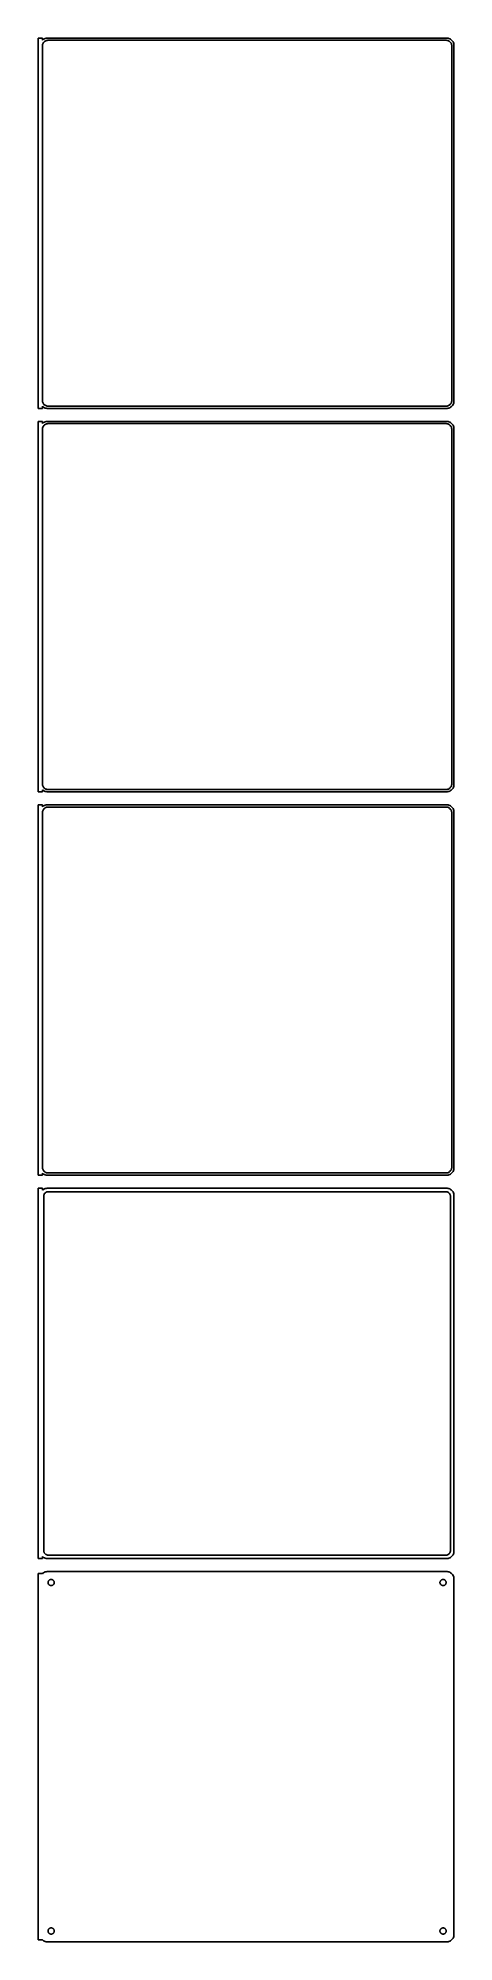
# Model space of a CAD drawing. Header units: metres. Extents: x -144 to 142, y 1193 to 2503.
import ezdxf

# ---------------------------------------------------------------- set-up
doc = ezdxf.new("R2010")
doc.units = ezdxf.units.M

msp = doc.modelspace()

# ---------------------------------------------------------------- linework, layer by layer
for p, q in [((-141, 2503.49), (-144, 2503.49)), ((-144, 2503.49), (-144, 2248.51)), ((-141, 2502.06), (-141, 2503.49)), ((-140.687, 2502.35), (-141, 2502.06)), ((-141, 2498), (-140.968, 2498.5)), ((-141, 2254), (-141, 2498)), ((-140.968, 2498.5), (-140.874, 2498.99)), ((-140.874, 2498.99), (-140.719, 2499.47)), ((-140.719, 2499.47), (-140.505, 2499.93)), ((-140.179, 2502.72), (-140.687, 2502.35)), ((-140.505, 2499.93), (-140.236, 2500.35)), ((-140.236, 2500.35), (-139.916, 2500.74)), ((-139.629, 2503.02), (-140.179, 2502.72)), ((-139.916, 2500.74), (-139.55, 2501.08)), ((-139.045, 2503.26), (-139.629, 2503.02)), ((-139.55, 2501.08), (-139.143, 2501.38)), ((-139.143, 2501.38), (-138.703, 2501.62)), ((-138.437, 2503.41), (-139.045, 2503.26)), ((-138.703, 2501.62), (-138.236, 2501.8)), ((-137.814, 2503.49), (-138.437, 2503.41)), ((-138.236, 2501.8), (-137.75, 2501.93)), ((137.814, 2503.49), (-137.814, 2503.49)), ((-137.75, 2501.93), (-137.251, 2501.99)), ((-137.251, 2501.99), (137.251, 2501.99)), ((137.251, 2501.99), (137.75, 2501.93)), ((137.75, 2501.93), (138.236, 2501.8)), ((138.437, 2503.41), (137.814, 2503.49)), ((138.236, 2501.8), (138.703, 2501.62)), ((139.045, 2503.26), (138.437, 2503.41)), ((138.703, 2501.62), (139.143, 2501.38)), ((139.629, 2503.02), (139.045, 2503.26)), ((139.143, 2501.38), (139.55, 2501.08)), ((139.55, 2501.08), (139.916, 2500.74)), ((140.179, 2502.72), (139.629, 2503.02)), ((139.916, 2500.74), (140.236, 2500.35)), ((140.687, 2502.35), (140.179, 2502.72)), ((140.236, 2500.35), (140.505, 2499.93)), ((140.505, 2499.93), (140.719, 2499.47)), ((141.145, 2501.92), (140.687, 2502.35)), ((140.719, 2499.47), (140.874, 2498.99)), ((140.874, 2498.99), (140.968, 2498.5)), ((140.968, 2498.5), (141, 2498)), ((141, 2498), (141, 2254)), ((141.545, 2501.44), (141.145, 2501.92)), ((141.882, 2500.91), (141.545, 2501.44)), ((142.149, 2500.34), (141.882, 2500.91)), ((142.343, 2499.74), (142.149, 2500.34)), ((142.461, 2499.13), (142.343, 2499.74)), ((142.5, 2498.5), (142.461, 2499.13)), ((142.5, 2253.5), (142.5, 2498.5)), ((-144, 2248.51), (-141, 2248.51)), ((-140.968, 2253.5), (-141, 2254)), ((-141, 2249.94), (-140.687, 2249.65)), ((-141, 2248.51), (-141, 2249.94)), ((-140.874, 2253.01), (-140.968, 2253.5)), ((-140.719, 2252.53), (-140.874, 2253.01)), ((-140.505, 2252.07), (-140.719, 2252.53)), ((-140.687, 2249.65), (-140.179, 2249.28)), ((-140.236, 2251.65), (-140.505, 2252.07)), ((-139.916, 2251.26), (-140.236, 2251.65)), ((-140.179, 2249.28), (-139.629, 2248.98)), ((-139.55, 2250.92), (-139.916, 2251.26)), ((-139.629, 2248.98), (-139.045, 2248.74)), ((-139.143, 2250.62), (-139.55, 2250.92)), ((-138.703, 2250.38), (-139.143, 2250.62)), ((-139.045, 2248.74), (-138.437, 2248.59)), ((-138.236, 2250.2), (-138.703, 2250.38)), ((-138.437, 2248.59), (-137.814, 2248.51)), ((-137.75, 2250.07), (-138.236, 2250.2)), ((-137.814, 2248.51), (137.814, 2248.51)), ((-137.251, 2250.01), (-137.75, 2250.07)), ((137.251, 2250.01), (-137.251, 2250.01)), ((137.75, 2250.07), (137.251, 2250.01)), ((138.236, 2250.2), (137.75, 2250.07)), ((137.814, 2248.51), (138.437, 2248.59)), ((138.703, 2250.38), (138.236, 2250.2)), ((138.437, 2248.59), (139.045, 2248.74)), ((139.143, 2250.62), (138.703, 2250.38)), ((139.045, 2248.74), (139.629, 2248.98)), ((139.55, 2250.92), (139.143, 2250.62)), ((139.916, 2251.26), (139.55, 2250.92)), ((139.629, 2248.98), (140.179, 2249.28)), ((140.236, 2251.65), (139.916, 2251.26)), ((140.179, 2249.28), (140.687, 2249.65)), ((140.505, 2252.07), (140.236, 2251.65)), ((140.719, 2252.53), (140.505, 2252.07)), ((140.687, 2249.65), (141.145, 2250.08)), ((140.874, 2253.01), (140.719, 2252.53)), ((140.968, 2253.5), (140.874, 2253.01)), ((141, 2254), (140.968, 2253.5)), ((141.145, 2250.08), (141.545, 2250.56)), ((141.545, 2250.56), (141.882, 2251.09)), ((141.882, 2251.09), (142.149, 2251.66)), ((142.149, 2251.66), (142.343, 2252.26)), ((142.343, 2252.26), (142.461, 2252.87)), ((142.461, 2252.87), (142.5, 2253.5)), ((-141, 2239.49), (-144, 2239.49)), ((-144, 2239.49), (-144, 1984.51)), ((-141, 2238.06), (-141, 2239.49)), ((-140.687, 2238.35), (-141, 2238.06)), ((-141, 2234), (-140.968, 2234.5)), ((-141, 1990), (-141, 2234)), ((-140.968, 2234.5), (-140.874, 2234.99)), ((-140.874, 2234.99), (-140.719, 2235.47)), ((-140.719, 2235.47), (-140.505, 2235.93)), ((-140.179, 2238.72), (-140.687, 2238.35)), ((-140.505, 2235.93), (-140.236, 2236.35)), ((-140.236, 2236.35), (-139.916, 2236.74)), ((-139.629, 2239.02), (-140.179, 2238.72)), ((-139.916, 2236.74), (-139.55, 2237.08)), ((-139.045, 2239.26), (-139.629, 2239.02)), ((-139.55, 2237.08), (-139.143, 2237.38)), ((-139.143, 2237.38), (-138.703, 2237.62)), ((-138.437, 2239.41), (-139.045, 2239.26)), ((-138.703, 2237.62), (-138.236, 2237.8)), ((-137.814, 2239.49), (-138.437, 2239.41)), ((-138.236, 2237.8), (-137.75, 2237.93)), ((137.814, 2239.49), (-137.814, 2239.49)), ((-137.75, 2237.93), (-137.251, 2237.99)), ((-137.251, 2237.99), (137.251, 2237.99)), ((137.251, 2237.99), (137.75, 2237.93)), ((137.75, 2237.93), (138.236, 2237.8)), ((138.437, 2239.41), (137.814, 2239.49)), ((138.236, 2237.8), (138.703, 2237.62)), ((139.045, 2239.26), (138.437, 2239.41)), ((138.703, 2237.62), (139.143, 2237.38)), ((139.629, 2239.02), (139.045, 2239.26)), ((139.143, 2237.38), (139.55, 2237.08)), ((139.55, 2237.08), (139.916, 2236.74)), ((140.179, 2238.72), (139.629, 2239.02)), ((139.916, 2236.74), (140.236, 2236.35)), ((140.687, 2238.35), (140.179, 2238.72)), ((140.236, 2236.35), (140.505, 2235.93)), ((140.505, 2235.93), (140.719, 2235.47)), ((141.145, 2237.92), (140.687, 2238.35)), ((140.719, 2235.47), (140.874, 2234.99)), ((140.874, 2234.99), (140.968, 2234.5)), ((140.968, 2234.5), (141, 2234)), ((141, 2234), (141, 1990)), ((141.545, 2237.44), (141.145, 2237.92)), ((141.882, 2236.91), (141.545, 2237.44)), ((142.149, 2236.34), (141.882, 2236.91)), ((142.343, 2235.74), (142.149, 2236.34)), ((142.461, 2235.13), (142.343, 2235.74)), ((142.5, 2234.5), (142.461, 2235.13)), ((142.5, 1989.5), (142.5, 2234.5)), ((-144, 1984.51), (-141, 1984.51)), ((-140.968, 1989.5), (-141, 1990)), ((-141, 1985.94), (-140.687, 1985.65)), ((-141, 1984.51), (-141, 1985.94)), ((-140.874, 1989.01), (-140.968, 1989.5)), ((-140.719, 1988.53), (-140.874, 1989.01)), ((-140.505, 1988.07), (-140.719, 1988.53)), ((-140.687, 1985.65), (-140.179, 1985.28)), ((-140.236, 1987.65), (-140.505, 1988.07)), ((-139.916, 1987.26), (-140.236, 1987.65)), ((-140.179, 1985.28), (-139.629, 1984.98)), ((-139.55, 1986.92), (-139.916, 1987.26)), ((-139.629, 1984.98), (-139.045, 1984.74)), ((-139.143, 1986.62), (-139.55, 1986.92)), ((-138.703, 1986.38), (-139.143, 1986.62)), ((-139.045, 1984.74), (-138.437, 1984.59)), ((-138.236, 1986.2), (-138.703, 1986.38)), ((-138.437, 1984.59), (-137.814, 1984.51)), ((-137.75, 1986.07), (-138.236, 1986.2)), ((-137.814, 1984.51), (137.814, 1984.51)), ((-137.251, 1986.01), (-137.75, 1986.07)), ((137.251, 1986.01), (-137.251, 1986.01)), ((137.75, 1986.07), (137.251, 1986.01)), ((138.236, 1986.2), (137.75, 1986.07)), ((137.814, 1984.51), (138.437, 1984.59)), ((138.703, 1986.38), (138.236, 1986.2)), ((138.437, 1984.59), (139.045, 1984.74)), ((139.143, 1986.62), (138.703, 1986.38)), ((139.045, 1984.74), (139.629, 1984.98)), ((139.55, 1986.92), (139.143, 1986.62)), ((139.916, 1987.26), (139.55, 1986.92)), ((139.629, 1984.98), (140.179, 1985.28)), ((140.236, 1987.65), (139.916, 1987.26)), ((140.179, 1985.28), (140.687, 1985.65)), ((140.505, 1988.07), (140.236, 1987.65)), ((140.719, 1988.53), (140.505, 1988.07)), ((140.687, 1985.65), (141.145, 1986.08)), ((140.874, 1989.01), (140.719, 1988.53)), ((140.968, 1989.5), (140.874, 1989.01)), ((141, 1990), (140.968, 1989.5)), ((141.145, 1986.08), (141.545, 1986.56)), ((141.545, 1986.56), (141.882, 1987.09)), ((141.882, 1987.09), (142.149, 1987.66)), ((142.149, 1987.66), (142.343, 1988.26)), ((142.343, 1988.26), (142.461, 1988.87)), ((142.461, 1988.87), (142.5, 1989.5)), ((-141, 1975.49), (-144, 1975.49)), ((-144, 1975.49), (-144, 1720.51)), ((-141, 1974.06), (-141, 1975.49)), ((-140.687, 1974.35), (-141, 1974.06)), ((-141, 1970), (-140.968, 1970.5)), ((-141, 1726), (-141, 1970)), ((-140.968, 1970.5), (-140.874, 1970.99)), ((-140.874, 1970.99), (-140.719, 1971.47)), ((-140.719, 1971.47), (-140.505, 1971.93)), ((-140.179, 1974.72), (-140.687, 1974.35)), ((-140.505, 1971.93), (-140.236, 1972.35)), ((-140.236, 1972.35), (-139.916, 1972.74)), ((-139.629, 1975.02), (-140.179, 1974.72)), ((-139.916, 1972.74), (-139.55, 1973.08)), ((-139.045, 1975.26), (-139.629, 1975.02)), ((-139.55, 1973.08), (-139.143, 1973.38)), ((-139.143, 1973.38), (-138.703, 1973.62)), ((-138.437, 1975.41), (-139.045, 1975.26)), ((-138.703, 1973.62), (-138.236, 1973.8)), ((-137.814, 1975.49), (-138.437, 1975.41)), ((-138.236, 1973.8), (-137.75, 1973.93)), ((137.814, 1975.49), (-137.814, 1975.49)), ((-137.75, 1973.93), (-137.251, 1973.99)), ((-137.251, 1973.99), (137.251, 1973.99)), ((137.251, 1973.99), (137.75, 1973.93)), ((137.75, 1973.93), (138.236, 1973.8)), ((138.437, 1975.41), (137.814, 1975.49)), ((138.236, 1973.8), (138.703, 1973.62)), ((139.045, 1975.26), (138.437, 1975.41)), ((138.703, 1973.62), (139.143, 1973.38)), ((139.629, 1975.02), (139.045, 1975.26)), ((139.143, 1973.38), (139.55, 1973.08)), ((139.55, 1973.08), (139.916, 1972.74)), ((140.179, 1974.72), (139.629, 1975.02)), ((139.916, 1972.74), (140.236, 1972.35)), ((140.687, 1974.35), (140.179, 1974.72)), ((140.236, 1972.35), (140.505, 1971.93)), ((140.505, 1971.93), (140.719, 1971.47)), ((141.145, 1973.92), (140.687, 1974.35)), ((140.719, 1971.47), (140.874, 1970.99)), ((140.874, 1970.99), (140.968, 1970.5)), ((140.968, 1970.5), (141, 1970)), ((141, 1970), (141, 1726)), ((141.545, 1973.44), (141.145, 1973.92)), ((141.882, 1972.91), (141.545, 1973.44)), ((142.149, 1972.34), (141.882, 1972.91)), ((142.343, 1971.74), (142.149, 1972.34)), ((142.461, 1971.13), (142.343, 1971.74)), ((142.5, 1970.5), (142.461, 1971.13)), ((142.5, 1725.5), (142.5, 1970.5)), ((-144, 1720.51), (-141, 1720.51)), ((-140.968, 1725.5), (-141, 1726)), ((-141, 1721.94), (-140.687, 1721.65)), ((-141, 1720.51), (-141, 1721.94)), ((-140.874, 1725.01), (-140.968, 1725.5)), ((-140.719, 1724.53), (-140.874, 1725.01)), ((-140.505, 1724.07), (-140.719, 1724.53)), ((-140.687, 1721.65), (-140.179, 1721.28)), ((-140.236, 1723.65), (-140.505, 1724.07)), ((-139.916, 1723.26), (-140.236, 1723.65)), ((-140.179, 1721.28), (-139.629, 1720.98)), ((-139.55, 1722.92), (-139.916, 1723.26)), ((-139.629, 1720.98), (-139.045, 1720.74)), ((-139.143, 1722.62), (-139.55, 1722.92)), ((-138.703, 1722.38), (-139.143, 1722.62)), ((-139.045, 1720.74), (-138.437, 1720.59)), ((-138.236, 1722.2), (-138.703, 1722.38)), ((-138.437, 1720.59), (-137.814, 1720.51)), ((-137.75, 1722.07), (-138.236, 1722.2)), ((-137.814, 1720.51), (137.814, 1720.51)), ((-137.251, 1722.01), (-137.75, 1722.07)), ((137.251, 1722.01), (-137.251, 1722.01)), ((137.75, 1722.07), (137.251, 1722.01)), ((138.236, 1722.2), (137.75, 1722.07)), ((137.814, 1720.51), (138.437, 1720.59)), ((138.703, 1722.38), (138.236, 1722.2)), ((138.437, 1720.59), (139.045, 1720.74)), ((139.143, 1722.62), (138.703, 1722.38)), ((139.045, 1720.74), (139.629, 1720.98)), ((139.55, 1722.92), (139.143, 1722.62)), ((139.916, 1723.26), (139.55, 1722.92)), ((139.629, 1720.98), (140.179, 1721.28)), ((140.236, 1723.65), (139.916, 1723.26)), ((140.179, 1721.28), (140.687, 1721.65)), ((140.505, 1724.07), (140.236, 1723.65)), ((140.719, 1724.53), (140.505, 1724.07)), ((140.687, 1721.65), (141.145, 1722.08)), ((140.874, 1725.01), (140.719, 1724.53)), ((140.968, 1725.5), (140.874, 1725.01)), ((141, 1726), (140.968, 1725.5)), ((141.145, 1722.08), (141.545, 1722.56)), ((141.545, 1722.56), (141.882, 1723.09)), ((141.882, 1723.09), (142.149, 1723.66)), ((142.149, 1723.66), (142.343, 1724.26)), ((142.343, 1724.26), (142.461, 1724.87)), ((142.461, 1724.87), (142.5, 1725.5)), ((-141, 1711.48), (-144, 1711.48)), ((-144, 1711.48), (-144, 1456.52)), ((-141, 1710.06), (-141, 1711.48)), ((-140.687, 1710.35), (-141, 1710.06)), ((-140.179, 1710.72), (-140.687, 1710.35)), ((-139.629, 1711.02), (-140.179, 1710.72)), ((-140.113, 1706), (-140.088, 1706.39)), ((-140.113, 1462), (-140.113, 1706)), ((-140.088, 1706.39), (-140.015, 1706.77)), ((-140.015, 1706.77), (-139.894, 1707.15)), ((-139.894, 1707.15), (-139.728, 1707.5)), ((-139.728, 1707.5), (-139.518, 1707.83)), ((-139.045, 1711.26), (-139.629, 1711.02)), ((-139.518, 1707.83), (-139.269, 1708.13)), ((-139.269, 1708.13), (-138.984, 1708.4)), ((-138.437, 1711.41), (-139.045, 1711.26)), ((-138.984, 1708.4), (-138.668, 1708.63)), ((-138.668, 1708.63), (-138.325, 1708.82)), ((-137.814, 1711.49), (-138.437, 1711.41)), ((-138.325, 1708.82), (-137.962, 1708.96)), ((-137.962, 1708.96), (-137.583, 1709.06)), ((137.814, 1711.49), (-137.814, 1711.49)), ((-137.583, 1709.06), (-137.195, 1709.11)), ((-137.195, 1709.11), (137.195, 1709.11)), ((137.195, 1709.11), (137.583, 1709.06)), ((137.583, 1709.06), (137.962, 1708.96)), ((138.437, 1711.41), (137.814, 1711.49)), ((137.962, 1708.96), (138.325, 1708.82)), ((138.325, 1708.82), (138.668, 1708.63)), ((139.045, 1711.26), (138.437, 1711.41)), ((138.668, 1708.63), (138.984, 1708.4)), ((138.984, 1708.4), (139.269, 1708.13)), ((139.629, 1711.02), (139.045, 1711.26)), ((139.269, 1708.13), (139.518, 1707.83)), ((139.518, 1707.83), (139.728, 1707.5)), ((140.179, 1710.72), (139.629, 1711.02)), ((139.728, 1707.5), (139.894, 1707.15)), ((139.894, 1707.15), (140.015, 1706.77)), ((140.015, 1706.77), (140.088, 1706.39)), ((140.088, 1706.39), (140.113, 1706)), ((140.113, 1706), (140.113, 1462)), ((140.687, 1710.35), (140.179, 1710.72)), ((141.145, 1709.92), (140.687, 1710.35)), ((141.545, 1709.44), (141.145, 1709.92)), ((141.882, 1708.91), (141.545, 1709.44)), ((142.149, 1708.34), (141.882, 1708.91)), ((142.343, 1707.74), (142.149, 1708.34)), ((142.461, 1707.13), (142.343, 1707.74)), ((142.5, 1706.5), (142.461, 1707.13)), ((142.5, 1461.5), (142.5, 1706.5)), ((-144, 1456.52), (-141, 1456.52)), ((-141, 1456.52), (-141, 1457.94)), ((-141, 1457.94), (-140.687, 1457.65)), ((-140.687, 1457.65), (-140.179, 1457.28)), ((-140.179, 1457.28), (-139.629, 1456.98)), ((-140.088, 1461.61), (-140.113, 1462)), ((-140.015, 1461.23), (-140.088, 1461.61)), ((-139.894, 1460.85), (-140.015, 1461.23)), ((-139.728, 1460.5), (-139.894, 1460.85)), ((-139.518, 1460.17), (-139.728, 1460.5)), ((-139.629, 1456.98), (-139.045, 1456.74)), ((-139.269, 1459.87), (-139.518, 1460.17)), ((-138.984, 1459.6), (-139.269, 1459.87)), ((-139.045, 1456.74), (-138.437, 1456.59)), ((-138.668, 1459.37), (-138.984, 1459.6)), ((-138.325, 1459.18), (-138.668, 1459.37)), ((-138.437, 1456.59), (-137.814, 1456.51)), ((-137.962, 1459.04), (-138.325, 1459.18)), ((-137.583, 1458.94), (-137.962, 1459.04)), ((-137.814, 1456.51), (137.814, 1456.51)), ((-137.195, 1458.89), (-137.583, 1458.94)), ((137.195, 1458.89), (-137.195, 1458.89)), ((137.583, 1458.94), (137.195, 1458.89)), ((137.962, 1459.04), (137.583, 1458.94)), ((137.814, 1456.51), (138.437, 1456.59)), ((138.325, 1459.18), (137.962, 1459.04)), ((138.668, 1459.37), (138.325, 1459.18)), ((138.437, 1456.59), (139.045, 1456.74)), ((138.984, 1459.6), (138.668, 1459.37)), ((139.269, 1459.87), (138.984, 1459.6)), ((139.045, 1456.74), (139.629, 1456.98)), ((139.518, 1460.17), (139.269, 1459.87)), ((139.728, 1460.5), (139.518, 1460.17)), ((139.629, 1456.98), (140.179, 1457.28)), ((139.894, 1460.85), (139.728, 1460.5)), ((140.015, 1461.23), (139.894, 1460.85)), ((140.088, 1461.61), (140.015, 1461.23)), ((140.113, 1462), (140.088, 1461.61)), ((140.179, 1457.28), (140.687, 1457.65)), ((140.687, 1457.65), (141.145, 1458.08)), ((141.145, 1458.08), (141.545, 1458.56)), ((141.545, 1458.56), (141.882, 1459.09)), ((141.882, 1459.09), (142.149, 1459.66)), ((142.149, 1459.66), (142.343, 1460.26)), ((142.343, 1460.26), (142.461, 1460.87)), ((142.461, 1460.87), (142.5, 1461.5)), ((-141, 1446.15), (-144, 1446.15)), ((-144, 1446.15), (-144, 1193.85)), ((-140.687, 1446.35), (-141, 1446.06)), ((-141, 1446.06), (-141, 1446.15)), ((-140.179, 1446.72), (-140.687, 1446.35)), ((-139.629, 1447.02), (-140.179, 1446.72)), ((-139.045, 1447.26), (-139.629, 1447.02)), ((-138.437, 1447.41), (-139.045, 1447.26)), ((-137.814, 1447.49), (-138.437, 1447.41)), ((137.814, 1447.49), (-137.814, 1447.49)), ((-135.66, 1442.03), (-135.4, 1442.1)), ((-135.4, 1442.1), (-135.134, 1442.13)), ((-135.134, 1442.13), (-134.866, 1442.13)), ((-134.866, 1442.13), (-134.6, 1442.1)), ((-134.6, 1442.1), (-134.34, 1442.03)), ((134.34, 1442.03), (134.6, 1442.1)), ((134.6, 1442.1), (134.866, 1442.13)), ((134.866, 1442.13), (135.134, 1442.13)), ((135.134, 1442.13), (135.4, 1442.1)), ((135.4, 1442.1), (135.66, 1442.03)), ((138.437, 1447.41), (137.814, 1447.49)), ((139.045, 1447.26), (138.437, 1447.41)), ((139.629, 1447.02), (139.045, 1447.26)), ((140.179, 1446.72), (139.629, 1447.02)), ((140.687, 1446.35), (140.179, 1446.72)), ((141.145, 1445.92), (140.687, 1446.35)), ((141.545, 1445.44), (141.145, 1445.92)), ((141.882, 1444.91), (141.545, 1445.44)), ((142.149, 1444.34), (141.882, 1444.91)), ((142.343, 1443.74), (142.149, 1444.34)), ((142.461, 1443.13), (142.343, 1443.74)), ((142.5, 1442.5), (142.461, 1443.13)), ((142.5, 1197.5), (142.5, 1442.5)), ((-137.135, 1440), (-137.118, 1440.27)), ((-137.118, 1439.73), (-137.135, 1440)), ((-137.118, 1440.27), (-137.068, 1440.53)), ((-137.068, 1439.47), (-137.118, 1439.73)), ((-137.068, 1440.53), (-136.985, 1440.79)), ((-136.985, 1439.21), (-137.068, 1439.47)), ((-136.985, 1440.79), (-136.871, 1441.03)), ((-136.871, 1438.97), (-136.985, 1439.21)), ((-136.871, 1441.03), (-136.727, 1441.26)), ((-136.727, 1438.74), (-136.871, 1438.97)), ((-136.727, 1441.26), (-136.557, 1441.46)), ((-136.557, 1438.54), (-136.727, 1438.74)), ((-136.557, 1441.46), (-136.361, 1441.65)), ((-136.361, 1438.35), (-136.557, 1438.54)), ((-136.361, 1441.65), (-136.144, 1441.8)), ((-136.144, 1438.2), (-136.361, 1438.35)), ((-136.144, 1441.8), (-135.909, 1441.93)), ((-135.909, 1438.07), (-136.144, 1438.2)), ((-135.909, 1441.93), (-135.66, 1442.03)), ((-135.66, 1437.97), (-135.909, 1438.07)), ((-135.4, 1437.9), (-135.66, 1437.97)), ((-135.134, 1437.87), (-135.4, 1437.9)), ((-134.866, 1437.87), (-135.134, 1437.87)), ((-134.6, 1437.9), (-134.866, 1437.87)), ((-134.34, 1437.97), (-134.6, 1437.9)), ((-134.34, 1442.03), (-134.091, 1441.93)), ((-134.091, 1438.07), (-134.34, 1437.97)), ((-134.091, 1441.93), (-133.856, 1441.8)), ((-133.856, 1438.2), (-134.091, 1438.07)), ((-133.856, 1441.8), (-133.639, 1441.65)), ((-133.639, 1438.35), (-133.856, 1438.2)), ((-133.639, 1441.65), (-133.443, 1441.46)), ((-133.443, 1438.54), (-133.639, 1438.35)), ((-133.443, 1441.46), (-133.273, 1441.26)), ((-133.273, 1438.74), (-133.443, 1438.54)), ((-133.273, 1441.26), (-133.129, 1441.03)), ((-133.129, 1438.97), (-133.273, 1438.74)), ((-133.129, 1441.03), (-133.015, 1440.79)), ((-133.015, 1439.21), (-133.129, 1438.97)), ((-133.015, 1440.79), (-132.932, 1440.53)), ((-132.932, 1439.47), (-133.015, 1439.21)), ((-132.932, 1440.53), (-132.882, 1440.27)), ((-132.882, 1439.73), (-132.932, 1439.47)), ((-132.882, 1440.27), (-132.865, 1440)), ((-132.865, 1440), (-132.882, 1439.73)), ((132.865, 1440), (132.882, 1440.27)), ((132.882, 1439.73), (132.865, 1440)), ((132.882, 1440.27), (132.932, 1440.53)), ((132.932, 1439.47), (132.882, 1439.73)), ((132.932, 1440.53), (133.015, 1440.79)), ((133.015, 1439.21), (132.932, 1439.47)), ((133.015, 1440.79), (133.129, 1441.03)), ((133.129, 1438.97), (133.015, 1439.21)), ((133.129, 1441.03), (133.273, 1441.26)), ((133.273, 1438.74), (133.129, 1438.97)), ((133.273, 1441.26), (133.443, 1441.46)), ((133.443, 1438.54), (133.273, 1438.74)), ((133.443, 1441.46), (133.639, 1441.65)), ((133.639, 1438.35), (133.443, 1438.54)), ((133.639, 1441.65), (133.856, 1441.8)), ((133.856, 1438.2), (133.639, 1438.35)), ((133.856, 1441.8), (134.091, 1441.93)), ((134.091, 1438.07), (133.856, 1438.2)), ((134.091, 1441.93), (134.34, 1442.03)), ((134.34, 1437.97), (134.091, 1438.07)), ((134.6, 1437.9), (134.34, 1437.97)), ((134.866, 1437.87), (134.6, 1437.9)), ((135.134, 1437.87), (134.866, 1437.87)), ((135.4, 1437.9), (135.134, 1437.87)), ((135.66, 1437.97), (135.4, 1437.9)), ((135.66, 1442.03), (135.909, 1441.93)), ((135.909, 1438.07), (135.66, 1437.97)), ((135.909, 1441.93), (136.144, 1441.8)), ((136.144, 1438.2), (135.909, 1438.07)), ((136.144, 1441.8), (136.361, 1441.65)), ((136.361, 1438.35), (136.144, 1438.2)), ((136.361, 1441.65), (136.557, 1441.46)), ((136.557, 1438.54), (136.361, 1438.35)), ((136.557, 1441.46), (136.727, 1441.26)), ((136.727, 1438.74), (136.557, 1438.54)), ((136.727, 1441.26), (136.871, 1441.03)), ((136.871, 1438.97), (136.727, 1438.74)), ((136.871, 1441.03), (136.985, 1440.79)), ((136.985, 1439.21), (136.871, 1438.97)), ((136.985, 1440.79), (137.068, 1440.53)), ((137.068, 1439.47), (136.985, 1439.21)), ((137.068, 1440.53), (137.118, 1440.27)), ((137.118, 1439.73), (137.068, 1439.47)), ((137.118, 1440.27), (137.135, 1440)), ((137.135, 1440), (137.118, 1439.73)), ((-144, 1193.85), (-141, 1193.85)), ((-141, 1193.85), (-141, 1193.94)), ((-141, 1193.94), (-140.687, 1193.65)), ((-140.687, 1193.65), (-140.179, 1193.28)), ((-140.179, 1193.28), (-139.629, 1192.98)), ((-137.135, 1200), (-137.118, 1200.27)), ((-137.118, 1199.73), (-137.135, 1200)), ((-137.118, 1200.27), (-137.068, 1200.53)), ((-137.068, 1199.47), (-137.118, 1199.73)), ((-137.068, 1200.53), (-136.985, 1200.79)), ((-136.985, 1199.21), (-137.068, 1199.47)), ((-136.985, 1200.79), (-136.871, 1201.03)), ((-136.871, 1198.97), (-136.985, 1199.21)), ((-136.871, 1201.03), (-136.727, 1201.26)), ((-136.727, 1198.74), (-136.871, 1198.97)), ((-136.727, 1201.26), (-136.557, 1201.46)), ((-136.557, 1198.54), (-136.727, 1198.74)), ((-136.557, 1201.46), (-136.361, 1201.65)), ((-136.361, 1198.35), (-136.557, 1198.54)), ((-136.361, 1201.65), (-136.144, 1201.8)), ((-136.144, 1198.2), (-136.361, 1198.35)), ((-136.144, 1201.8), (-135.909, 1201.93)), ((-135.909, 1198.07), (-136.144, 1198.2)), ((-135.909, 1201.93), (-135.66, 1202.03)), ((-135.66, 1197.97), (-135.909, 1198.07)), ((-135.66, 1202.03), (-135.4, 1202.1)), ((-135.4, 1197.9), (-135.66, 1197.97)), ((-135.4, 1202.1), (-135.134, 1202.13)), ((-135.134, 1197.87), (-135.4, 1197.9)), ((-135.134, 1202.13), (-134.866, 1202.13)), ((-134.866, 1197.87), (-135.134, 1197.87)), ((-134.866, 1202.13), (-134.6, 1202.1)), ((-134.6, 1197.9), (-134.866, 1197.87)), ((-134.6, 1202.1), (-134.34, 1202.03)), ((-134.34, 1197.97), (-134.6, 1197.9)), ((-134.34, 1202.03), (-134.091, 1201.93)), ((-134.091, 1198.07), (-134.34, 1197.97)), ((-134.091, 1201.93), (-133.856, 1201.8)), ((-133.856, 1198.2), (-134.091, 1198.07)), ((-133.856, 1201.8), (-133.639, 1201.65)), ((-133.639, 1198.35), (-133.856, 1198.2)), ((-133.639, 1201.65), (-133.443, 1201.46)), ((-133.443, 1198.54), (-133.639, 1198.35)), ((-133.443, 1201.46), (-133.273, 1201.26)), ((-133.273, 1198.74), (-133.443, 1198.54)), ((-133.273, 1201.26), (-133.129, 1201.03)), ((-133.129, 1198.97), (-133.273, 1198.74)), ((-133.129, 1201.03), (-133.015, 1200.79)), ((-133.015, 1199.21), (-133.129, 1198.97)), ((-133.015, 1200.79), (-132.932, 1200.53)), ((-132.932, 1199.47), (-133.015, 1199.21)), ((-132.932, 1200.53), (-132.882, 1200.27)), ((-132.882, 1199.73), (-132.932, 1199.47)), ((-132.882, 1200.27), (-132.865, 1200)), ((-132.865, 1200), (-132.882, 1199.73)), ((132.865, 1200), (132.882, 1200.27)), ((132.882, 1199.73), (132.865, 1200)), ((132.882, 1200.27), (132.932, 1200.53)), ((132.932, 1199.47), (132.882, 1199.73)), ((132.932, 1200.53), (133.015, 1200.79)), ((133.015, 1199.21), (132.932, 1199.47)), ((133.015, 1200.79), (133.129, 1201.03)), ((133.129, 1198.97), (133.015, 1199.21)), ((133.129, 1201.03), (133.273, 1201.26)), ((133.273, 1198.74), (133.129, 1198.97)), ((133.273, 1201.26), (133.443, 1201.46)), ((133.443, 1198.54), (133.273, 1198.74)), ((133.443, 1201.46), (133.639, 1201.65)), ((133.639, 1198.35), (133.443, 1198.54)), ((133.639, 1201.65), (133.856, 1201.8)), ((133.856, 1198.2), (133.639, 1198.35)), ((133.856, 1201.8), (134.091, 1201.93)), ((134.091, 1198.07), (133.856, 1198.2)), ((134.091, 1201.93), (134.34, 1202.03)), ((134.34, 1197.97), (134.091, 1198.07)), ((134.34, 1202.03), (134.6, 1202.1)), ((134.6, 1197.9), (134.34, 1197.97)), ((134.6, 1202.1), (134.866, 1202.13)), ((134.866, 1197.87), (134.6, 1197.9)), ((134.866, 1202.13), (135.134, 1202.13)), ((135.134, 1197.87), (134.866, 1197.87)), ((135.134, 1202.13), (135.4, 1202.1)), ((135.4, 1197.9), (135.134, 1197.87)), ((135.4, 1202.1), (135.66, 1202.03)), ((135.66, 1197.97), (135.4, 1197.9)), ((135.66, 1202.03), (135.909, 1201.93)), ((135.909, 1198.07), (135.66, 1197.97)), ((135.909, 1201.93), (136.144, 1201.8)), ((136.144, 1198.2), (135.909, 1198.07)), ((136.144, 1201.8), (136.361, 1201.65)), ((136.361, 1198.35), (136.144, 1198.2)), ((136.361, 1201.65), (136.557, 1201.46)), ((136.557, 1198.54), (136.361, 1198.35)), ((136.557, 1201.46), (136.727, 1201.26)), ((136.727, 1198.74), (136.557, 1198.54)), ((136.727, 1201.26), (136.871, 1201.03)), ((136.871, 1198.97), (136.727, 1198.74)), ((136.871, 1201.03), (136.985, 1200.79)), ((136.985, 1199.21), (136.871, 1198.97)), ((136.985, 1200.79), (137.068, 1200.53)), ((137.068, 1199.47), (136.985, 1199.21)), ((137.068, 1200.53), (137.118, 1200.27)), ((137.118, 1199.73), (137.068, 1199.47)), ((137.118, 1200.27), (137.135, 1200)), ((137.135, 1200), (137.118, 1199.73)), ((139.629, 1192.98), (140.179, 1193.28)), ((140.179, 1193.28), (140.687, 1193.65)), ((140.687, 1193.65), (141.145, 1194.08)), ((141.145, 1194.08), (141.545, 1194.56)), ((141.545, 1194.56), (141.882, 1195.09)), ((141.882, 1195.09), (142.149, 1195.66)), ((142.149, 1195.66), (142.343, 1196.26)), ((142.343, 1196.26), (142.461, 1196.87)), ((142.461, 1196.87), (142.5, 1197.5)), ((-139.629, 1192.98), (-139.045, 1192.74)), ((-139.045, 1192.74), (-138.437, 1192.59)), ((-138.437, 1192.59), (-137.814, 1192.51)), ((-137.814, 1192.51), (137.814, 1192.51)), ((137.814, 1192.51), (138.437, 1192.59)), ((138.437, 1192.59), (139.045, 1192.74)), ((139.045, 1192.74), (139.629, 1192.98))]:
    msp.add_line(p, q)

doc.saveas('drawing.dxf')
